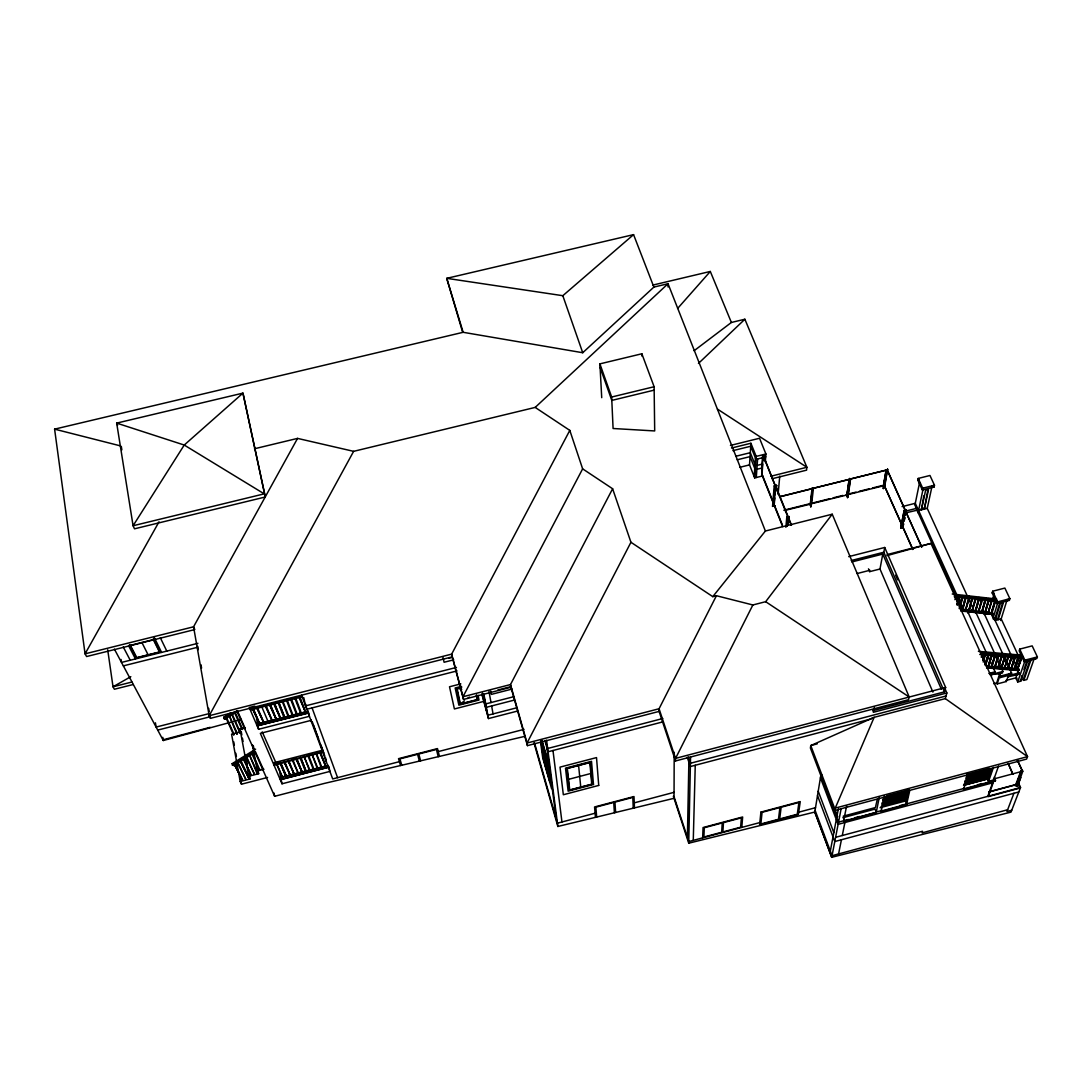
<?xml version="1.0" encoding="UTF-8"?>
<svg xmlns="http://www.w3.org/2000/svg" width="1092" height="1092" viewBox="0 0 1092 1092"><rect width="100%" height="100%" fill="white"/><g stroke="black" fill="none" stroke-linecap="round" stroke-linejoin="round"><path stroke-width="1.5" d="M674.201 752.265L674.037 798.307L557.875 826.467L534.015 742.942M675.552 760.947L675.566 758.38L659.063 708.749L716.42 595.727L752.866 604.968L765.669 601.692L832.227 514.209L909.199 697.01L908.544 699.713L675.552 760.947L659.09 711.411L659.063 708.749L527.054 743.038L527.45 745.631L659.09 711.411M687.4 837.4L688.861 762.107M821.744 774.692L820.897 774.911L814.796 812.038L688.738 843.201L690.567 756.647M693.27 840.376L695.249 765.246M702.661 837.864L703.057 827.545L742.656 816.966L741.796 827.408M762.666 475.921L754.695 477.9L749.522 464.892L750.914 443.256L731.49 448.048M754.176 476.59L755.446 458.053M754.695 477.9L756.183 456.388L750.914 443.256M756.292 477.504L757.602 458.968M773.436 503.508L761.711 474.269L763.103 455.651L775.02 485.148L773.737 503.426L762.011 474.187L762.776 464.045M763.021 460.66L763.404 455.582L775.02 485.148M764.905 458.858L765.151 455.651L765.683 456.961L764.072 457.371L764.223 455.378L762.598 455.787L761.684 468.086L756.865 469.287M765.301 462.025L765.915 453.985L759.541 438.261L730.452 445.427M774.856 505.787L772.549 506.374L774.201 485.899L776.548 485.312L776.194 490.595M782.677 526.59L773.914 504.722L775.825 486.281L787.933 516.243L786.636 526.18M782.363 524.952L774.214 504.64L774.801 497.966M775.088 494.635L775.825 486.281M776.112 490.376L776.548 485.312M778.105 494.362L779.756 476.044M785.885 527.286L786.786 517.089L789.257 516.707L786.786 517.089M787.305 525.784L788.438 517.485L791.55 525.211M787.605 525.702L788.438 517.485M788.915 520.038L789.175 516.489M784.575 510.483L810.264 504.176L812.025 488.615L779.565 496.737M810.25 505.582L812.584 487.769L810.783 506.865L811.288 498.716M812.025 492.465L812.584 487.769M810.783 506.865L812.352 487.837M811.656 503.822L813.444 488.26L849.167 479.333L846.928 494.976L811.602 503.699M851.801 561.957L882.773 554.067L879.988 569.014L869.669 571.648L869.846 570.283L857.043 573.559M849.167 479.333L846.928 494.976M846.846 496.41L849.712 478.487L847.392 497.679M847.624 497.611L850.272 479.77L849.712 478.487M848.32 494.621L850.572 478.978L886.158 470.079L883.455 485.817L848.266 494.512M883.401 485.694L886.158 470.079M883.21 488.547L886.39 470.611L887.523 469.246L884.575 487.278L883.319 487.988L884.424 486.65M883.455 488.615L886.636 470.679L887.769 469.314M884.534 486.117L901.965 524.911L905.009 509.582L887.455 470.475L904.858 509.609L901.815 524.938L884.534 486.117L887.523 469.246M872.685 710.715L944.43 691.85L883.824 552.238L884.711 547.474L848.702 556.633M830.316 851.105L836.308 819.614M848.457 819.478L838.533 822.139L836.731 817.43L838.342 808.967M841.017 809.295L831.722 857.37L814.796 812.038L831.735 857.302L1011.001 812.12L1020.542 787.509L1018.454 782.841M905.459 514.66L906.305 509.814L904.203 510.333L900.723 527.955L902.784 527.436L903.507 523.778M900.804 528.159L904.203 510.333M843.925 821.566L843.734 820.188L843.925 821.566L876.248 812.366L875.047 809.076L842.86 817.717M921.771 546.928L905.404 510.81L902.347 526.126L912.735 549.453M905.555 510.769L902.497 526.098L912.885 549.413M904.135 520.679L904.749 517.567M905.377 514.468L906.305 509.814M902.866 527.627L903.603 523.983M904.217 520.87L904.845 517.772M838.574 853.93L841.427 839.762M842.273 835.517L844.894 822.522M843.625 820.774L846.614 806.019M917.853 480.207L918.222 478.433L929.961 475.484L934.479 485.23L934.083 487.005L922.331 489.967L917.853 480.207L919.327 479.838M914.864 505.419L919.546 482.65M874.351 707.37L873.327 712.298L946.86 692.956L944.839 688.315M905.541 512.912L917.034 510.237L917.485 508.121L915.287 503.303L902.101 506.633M922.331 489.967L922.699 488.192L918.222 478.433M955.036 594.239L918.126 512.653L923.231 488.37M927.777 490.253L924.351 509.077L928.541 489.544L925.606 490.281L921.457 509.814L923.818 495.877M974.31 611.261L927.231 508.353L932.049 486.145M877.367 799.057L875.402 807.548L843.201 816.188M876.125 812.926L879.292 797.269M881.026 807.561L881.34 806.251L906.742 799.426L905.623 796.696M905.432 800.927L906.51 804.763L881.189 811.561L884.438 795.891M881.189 811.561L881.026 810.182M1020.843 777.559L1017.403 786.527L1022.835 771.143L1021.034 770.638L1015.246 785.912M1022.835 771.143L1021.034 770.638M954.927 599.658L955.732 596.573M957.329 601.515L958.544 596.887M957.152 603.562L958.776 597.392M957.042 604.668L959.076 596.942M957.261 605.173L959.308 597.447M906.742 799.426L906.387 800.75L880.111 807.725M907.698 795.836L882.186 802.675L881.872 803.985L907.343 797.16L907.698 795.836L907.138 794.457L883.237 800.859M908.653 792.205L883.046 799.071L882.732 800.395L908.298 793.543L907.534 789.448M906.51 804.763L909.745 790.594M959.418 606.524L961.888 597.256M959.226 608.572L962.421 595.59M959.513 608.135L962.407 597.324M959.745 608.64L963.185 596.164M965.956 598.198L962.093 610.496L965.205 597.638M962.093 610.496L965.437 598.129M962.612 610.551L965.737 597.693M968.522 598.007L965.369 610.865L969.273 598.566M965.369 610.865L969.041 598.061M944.43 691.85L945.645 687.469L884.711 547.474M968.645 611.247L972.781 596.887L968.645 611.247L971.825 598.375M969.164 611.302L972.344 598.43M836.731 817.43L810.401 748.02L810.769 745.563L874.146 717.335L945.29 698.607L946.86 692.956M975.129 598.744L971.894 611.616L975.879 599.303M971.894 611.616L975.647 598.798M978.418 599.112L975.142 611.984L979.169 599.672M975.142 611.984L978.65 599.617M978.937 599.167L975.661 612.039M983.018 598.375L978.391 612.353L981.667 599.44M978.391 612.353L982.24 597.774M984.957 599.849L981.612 612.721L985.707 600.409M981.612 612.721L985.189 600.354M985.475 599.904L982.131 612.789M982.418 612.38L982.882 610.742L975.333 612.708M988.219 600.218L984.834 613.09L988.97 600.764M984.834 613.09L988.451 600.709M988.738 600.272L985.353 613.144M992.15 592.915L992.655 591.222L1004.872 588.069L1009.882 598.689L1009.363 600.382L997.119 603.548L992.15 592.915L993.679 592.519M994.293 593.843L988.055 613.458L991.468 600.573M988.055 613.458L992.055 598.921M995.112 600.887L991.249 613.827L994.716 600.941M995.221 600.996L991.031 613.335M995.959 598.921L996.641 599.003L952.238 594.021M991.754 613.881L995.617 600.955M992.423 613.103L960.564 609.213M996.45 600.682L996.232 601.405L954.231 596.751M992.437 614.127L991.823 612.803L992.573 612.612L993.038 614.414L960.769 611.015M997.119 603.548L997.624 601.869L992.655 591.222M981.23 657.207L982.145 654.149M1007.902 676.835L1018.031 674.556L1018.577 672.986L1016.038 667.512L1016.802 667.308L993.897 617.867L993.133 618.058L998.02 601.815L998.648 603.153M993.406 619.492L993.897 617.867M995.194 617.935L999.385 604.081M982.909 659.977L984.302 655.405M1018.427 655.869L1001.2 618.891L995.194 620.461L1000.327 603.535L1003.371 602.743L1002.906 601.747L997.733 618.686L998.197 619.669L1003.371 602.743M983.141 660.51L984.998 654.408M983.442 660.032L985.298 653.931M983.209 662.08L985.53 654.463M984.861 664.837L988.123 654.176M985.571 663.84L988.369 654.709M985.38 664.878L988.656 654.231M985.626 665.397L988.902 654.75M1000.695 620.515L1007.206 599.44M992.259 655.05L987.96 667.157L991.481 654.477M987.96 667.157L991.727 655.009M988.478 667.198L992.014 654.531M995.604 655.35L991.263 667.43L994.839 654.777M991.263 667.43L995.071 655.296M991.795 667.471L995.358 654.818M991.563 675.88C989.994 673.245 995.413 675.197 1002.401 673.041L1002.906 671.443L995.972 656.306M998.934 655.637L994.58 667.703L998.17 655.063M994.58 667.703L998.416 655.596M995.099 667.744L998.702 655.118M987.414 654.968L995.085 671.812L994.58 673.409L989.912 674.638M1002.265 655.923L997.87 667.976L1001.501 655.364M997.87 667.976L1001.746 655.883M998.388 668.017L1002.033 655.405M1005.582 656.224L1001.159 668.236L1004.817 655.65M1001.159 668.236L1005.063 656.169M1008.926 673.764L1006.346 681.517L997.173 683.933L996.709 682.909L999.726 673.587L1000.832 675.989L1000.313 677.572L1011.096 674.733L1011.629 673.15L1003.917 656.415M1001.678 668.29L1005.35 655.705M967.635 773.013L967.184 774.392L989.448 768.427M994.293 777.081L995.399 780.889L963.635 789.42L968.235 773.45M997.173 683.933L999.685 676.194L1000.313 677.572M963.635 789.42L963.499 788.042L963.813 788.847L995.604 780.316M1008.899 656.51L1004.435 668.509L1007.643 657.452M1004.435 668.509L1008.366 656.469M1012.188 656.797L1007.698 668.782L1011.438 656.237M1007.698 668.782L1011.67 656.756M1008.216 668.823L1011.956 656.278M1015.478 657.097L1010.96 669.055L1014.727 656.524M1008.066 677.177L1008.421 675.265M1010.96 669.055L1014.959 657.043M1011.479 669.096L1015.246 656.565M1019.71 649.126L1019.164 650.764L1024.337 661.848L1036.827 658.572L1037.4 656.947L1032.172 645.877L1019.71 649.126L1024.897 660.223L1024.337 661.848M1018.768 657.384L1014.209 669.314L1018.003 656.811M1014.209 669.314L1018.522 656.865M1016.038 667.512L1020.829 653.316M1022.03 657.671L1017.457 669.587L1020.774 658.599M1017.457 669.587L1021.525 657.616M1018.399 670.529L1019.246 670.119L1018.604 668.741L1017.771 669.164L1018.645 670.556L986.526 667.908M1016.87 674.747L1015.806 677.873L1017.689 681.981L1020.747 681.176L1027.531 661.656L1030.643 660.837L1030.152 659.8L1023.327 679.347L1023.805 680.371L1026.862 679.565L1034.056 659.159M1018.809 674.351L1019.341 672.781L1008.585 675.607M1017.689 681.981L1024.706 661.615M1020.747 681.176L1021.839 675.648M1023.914 669.628L1026.521 662.121M987.386 778.391L988.588 781.34L995.276 779.511M989.229 777.299L964.059 784.056L963.622 785.394L988.765 778.651L989.229 777.299L988.042 774.597L988.164 777.299M990.512 773.627L990.034 774.992L964.809 781.749L965.246 780.411L990.512 773.627L989.325 770.911M991.809 769.928L966.434 776.726L965.997 778.091L991.331 771.293L991.208 768.563M993.447 767.444L988.588 781.34L987.618 778.883M1023.805 680.371L1030.643 660.837M993.611 779.961L998.538 766.079M994.02 780.398L988.246 796.628L1020.365 787.987L1018.276 783.305M1016.365 784.616L1021.293 771.402L1016.365 784.616L988.888 792.014M1013.936 793.27L1006.947 811.533L1011.724 810.237M752.866 604.968L675.566 758.38L945.645 687.469M612.612 488.752L630.944 542.274L527.054 743.038L510.496 684.561L612.612 488.752L582.637 468.85L569.806 430.385L535.176 407.412L353.631 451.337L297.556 438.397L254.45 448.771M582.637 468.85L462.967 696.751L463.527 699.426L510.933 687.264L510.496 684.561L462.967 696.751L451.651 654.135L569.806 430.385M353.631 451.337L209.186 715.724L210.415 718.331L452.238 656.865L451.651 654.135L209.186 715.724L193.557 626.808L297.556 438.397M159.036 521.785L85.067 653.835L86.596 656.538L194.799 629.565L193.557 626.808L85.067 653.835L54.6 429.142L463.144 332.296L582.732 352.73L653.89 287.087L668.031 283.729L765.383 531.026L712.789 596.642L630.944 542.274M677.613 308.463L710.305 271.458L731.381 322.468L694.075 350.75M698.443 363.445L744.867 319.233L806.879 467.267L806.565 470.161L772.058 478.746M535.176 407.412L668.031 283.729L668.045 287.005M955.609 594.963L956.36 595.536L955.732 594.853M959.186 595.85L959.322 595.727M966.379 596.655L965.628 596.082L966.516 596.532M969.832 596.901L969.082 596.341M975.784 597.706L975.92 597.583M979.729 598.007L978.978 597.447M985.926 598.361L986.049 598.239M988.669 598.662L989.42 599.221L988.806 598.553M995.303 599.276L996.054 599.836M462.667 332.323L446.737 278.337L562.817 295.7L633.565 234.63L653.89 287.087M461.711 687.196L457.07 688.383L460.387 703.958L464.51 700.805M467.594 698.457L469.451 697.051M237.892 711.042L225.198 719.068L224.037 718.632L223.778 717.212L230.917 712.68M224.037 718.632L235.463 711.397M229.361 716.038L236.8 733.92L237.305 733.237L236.8 733.92M255.159 752.211L233.62 765.519L232.432 765.123L232.159 763.649L255.61 749.139M236.213 762.271L233.347 764.045L232.159 763.649M241.96 758.722L244.826 756.947M232.432 765.123L254.504 751.473M234.37 764.441L242.56 780.316L234.275 763.881M237.81 762.312L245.837 779.47M240.172 760.851L249.113 778.623L240.076 760.305M243.079 759.063L243.53 758.162L251.133 775.061L242.984 758.503M246 757.261L246.437 756.36L254.422 774.214L245.891 756.701M257.084 773.532L257.589 772.822L257.084 773.532L249.454 755.118M130.822 676.671L113.022 686.786L114.387 689.243L133.224 684.507M114.401 649.139L163.295 740.513L241.332 719.382M886.977 555.623L930.971 543.42L1027.531 756.633L1026.603 759.077L834.179 810.605L874.146 717.335L870.324 719.15L690.362 766.543L687.25 757.302M988.82 791.864L1016.297 784.466M835.598 837.318L987.796 796.341L993.392 780.562L995.058 780.125L995.399 780.889M988.41 796.164L1020.542 787.509M1018.822 791.959L834.779 841.55L817.498 795.604M1007.616 809.759L922.071 832.882L922.549 831.244L832.036 855.705L815.082 810.291M759.827 822.576L688.765 841.577L674.037 796.628M798.716 812.189L815.506 807.698M886.813 795.918L909.267 789.898M966.229 778.623L989.925 772.276L990.731 769.928L991.331 771.293M882.377 804.449L906.183 798.061M965.055 782.268L988.642 775.948M963.54 785.203L988.765 778.651M993.488 779.033L1021.361 771.553M854.886 817.758L859.718 816.461M875.811 812.134L880.875 810.769M899.863 805.678L904.613 804.408M906.196 803.985L963.294 788.642M977.408 784.861L982.104 783.592M988.383 781.913L990.881 781.244M844.034 821.02L876.248 812.366M881.326 811.001L906.66 804.203M992.573 782.855L838.11 824.351L820.433 777.75M162.94 739.844L210.142 727.327M817.212 743.87L810.769 745.563L834.616 808.271L1027.531 756.633L945.29 698.607M595.113 813.212L557.439 823.177L534.411 742.601M634.261 802.852L674.051 792.328M568.55 779.347L590.799 773.505M1023.695 660.455L1037.4 656.947M988.861 673.45L995.085 671.812M992.068 674.296L1002.906 671.443M1000.832 675.989L1011.629 673.15M946.013 696L690.431 763.267L688.274 756.906M993.652 683.715L996.709 682.909M1016.27 678.91L1017.034 678.705L1016.57 677.682L1005.882 680.493L1006.346 681.517M1020.269 680.152L1023.327 679.347M662.817 718.509L547.652 748.484L545.331 740.444M662.844 721.88L548.088 751.774L544.949 740.936M282.773 778.159L262.23 731.899M285.981 776.753L286.718 777.135L280.016 762.585L286.104 777.299M284.603 762.98L290.663 776.125L284.016 761.561M288.657 762.107L294.594 775.102L288.015 760.523M292.001 759.5L298.525 774.091M296.642 760.046L302.457 773.081L296.109 759.022M306.279 771.512L305.774 772.221L306.279 771.512L300.628 757.275M319.915 752.211L326.03 766.993L320.174 753.425M309.705 771.198L310.21 770.488L309.705 771.198L303.876 755.855M313.636 770.188L314.141 769.478L313.636 770.188L308.203 756.497M317.554 769.178L318.059 768.468L317.554 769.178L311.971 754.354M321.485 768.167L321.99 767.444L321.485 768.167L315.957 753.33M280.562 779.62L328.569 767.212L280.562 779.62L280.098 777.586L328.187 765.478L280.098 777.586M310.947 720.42L260.346 733.346L282.009 783.797L329.893 771.416L328.856 766.557M963.458 609.786L966.502 608.995L986.021 651.897M997.624 601.869L1009.882 598.689M967.58 612.83L970.624 612.052M399.399 761.656L332.691 778.937L301.583 695.222M438.247 751.596L524.037 729.36M236.664 710.728L274.638 796.3L324.256 783.442L525.088 736.295M984.165 614.482L990.703 612.789L993.133 618.058M997.733 618.686L994.73 619.464L995.194 620.461M497.843 689.994L510.947 686.636M512.052 689.066L491.345 694.389L490.758 691.086M460.387 703.958L477.163 699.644L476.289 695.222M484.479 701.214L454.395 708.954L449.508 686.772L460.838 683.879M513.595 696.737L485.708 703.917L483.155 694.526M514.127 700.149L486.35 707.302L482.5 693.188M323.041 752.101L274.379 765.205L274.065 764.455L273.737 762.776L322.522 750.218L322.795 750.982M276.535 762.899L278.774 762.312M293.652 758.49L295.891 757.916M308.49 754.668L307.971 755.391M311.848 753.808L318.181 769.014M315.834 752.77L316.584 753.166M303.986 756.415L310.319 771.048M274.065 764.455L322.877 751.883L323.15 752.647M280.125 763.144L286.718 777.135M284.125 762.12L284.643 761.397L290.663 776.125M288.124 761.083L288.643 760.36L294.594 775.102M304.736 756.811L304.218 757.534M262.94 768.399L262.421 769.096L262.94 768.399L255.31 751.501M259.132 769.942L259.65 769.246L259.132 769.942L251.829 753.644L252.279 752.757L259.746 769.792M252.457 744.826L257.384 770.979L263.964 769.273M244.826 727.641L239.981 728.869L248.771 776.248L258.627 773.709L257.698 768.809M516.994 707.739L487.837 715.26L482.104 694.212M234.957 765.342L242.56 780.316M237.169 762.093L245.727 778.924M240.772 761.793L249.113 778.623M239.626 732.09L231.572 734.152L240.199 781.49L250.027 778.965L249.113 774.064M481.818 694.143L488.465 718.563L517.362 711.11M240.199 781.49L241.482 784.192L267.581 777.449M456.456 667.417L305.542 705.869L303.808 697.652M457.043 670.911L306.784 709.24L305.76 704.313M307.985 711.001L308.476 713.117L257.466 725.798L257.111 723.982L308.094 711.315M257.111 723.982L304.818 712.148M253.016 709.718L259.951 724.569L252.511 708.858L253.18 708.694L259.951 724.569M257.262 708.64L264.127 723.505L256.757 707.78M268.182 721.853L267.636 722.604L268.182 721.853L261.671 706.538M265.725 706.483L272.468 721.362L265.247 705.623M269.956 705.418L276.645 720.311L269.492 704.545M274.201 704.34L280.808 719.246L273.723 703.466M284.862 717.608L284.316 718.345L284.862 717.608L279.088 703.084M299.522 697.788L305.787 712.871L299.249 697.583M288.479 717.28L289.025 716.543L288.479 717.28L282.2 701.31M292.642 716.216L293.188 715.478L292.642 716.216L286.432 700.231L287.1 700.068M296.806 715.151L297.352 714.414L296.806 715.151L290.786 699.74M300.969 714.1L301.501 713.349L300.969 714.1L295.017 698.662M242.001 729.47L242.506 728.787L242.001 729.47L234.439 712.23M257.466 725.798L308.367 712.817M233.579 734.752L234.084 734.07L233.579 734.752L225.88 717.635M240.035 733.101L240.54 732.418L240.035 733.101L231.586 714.032M249.235 707.493L258.599 729.279L309.418 716.297L308.722 712.994M461.479 686.363L455.173 687.974L458.886 705.186L478.992 700.027L478.078 695.317M461.466 687.032L456.592 688.274L460.019 704.258L477.613 699.74L476.699 695.085M902.893 526.89L900.832 527.409L902.975 527.081M208.49 713.772L156.101 727.067L155.433 722.822M157.726 730.084L210.428 716.693M254.818 706.114L249.959 707.343L250.655 709.937L302.416 696.778L299.795 696.846M448.771 658.258L452.02 657.439M250.3 709.09L302.088 695.918L302.416 696.778M453.726 659.8L444.089 662.257L443.052 657.575M851.228 560.537L883.824 552.238M712.789 596.642L716.42 595.727M887.127 554.572L930.971 543.42M131.9 682.036L113.022 686.786L107.699 649.781M922.699 488.192L934.479 485.23M765.383 531.026L832.227 514.209M904.299 510.537L906.387 510.005M905.923 511.042L917.485 508.121M921.047 508.899L923.941 508.176M927.231 508.353L918.577 510.537L963.977 610.578M779.62 496.86L812.079 488.738M849.221 479.456L813.444 488.26M886.213 470.202L850.572 478.978M197.898 643.325L121.512 662.421L121.076 659.472M123.355 665.861L197.529 647.297M774.774 505.582L772.549 506.374M783.865 510.223L829.784 498.703M833.073 497.87L842.901 495.413M846.191 494.58L856.032 492.123M859.308 491.291L869.15 488.82M872.426 488.001L882.268 485.53M762.448 457.766L755.978 459.363L750.723 446.246L732.95 450.641M739.653 467.335L749.522 464.892M757.152 465.369L761.97 464.182M770.652 476.289L806.879 467.267L717.43 409.09M776.644 485.53L774.201 485.899M735.844 456.265L750.313 452.689L755.009 464.455M737.236 459.787L750.054 456.62L754.736 468.372M756.183 456.388L765.915 453.985M654.122 386.732L654.695 430.944L613.09 428.501L611.657 397.024L654.122 386.732L641.85 353.781L599.904 363.868L601.719 397.679M654.176 390.131L611.807 400.409L600.081 367.294M265.288 496.997L134.507 528.815L133.088 525.743L116.68 423.109L242.956 393.12L265.288 496.997L242.956 393.12L184.234 445.045L133.088 525.743L264.223 493.857L184.234 445.045L116.68 423.109L117.622 425.252M731.381 322.468L744.867 319.233M652.688 285.121L710.305 271.458M633.565 234.63L446.737 278.337L463.144 332.296M986.677 667.43L1019.246 670.119M986.035 666.038L1018.604 668.741M992.601 667.076L1000.995 667.772M1006.019 668.195L1014.413 668.891M1018.003 669.178L1017.212 669.068M980.739 652.88L1023.177 656.647M980.589 653.357L1023.027 657.111M979.77 654.463L1022.863 658.244M978.391 651.323L1020.829 655.118M1013.977 668.809L1014.727 669.369M1004.203 667.99L1004.954 668.563M965.219 610.21L971.894 610.919M976.89 611.452L981.885 611.984M986.854 612.503L991.986 613.049M961.165 610.551L993.188 613.922M962.298 595.713L962.53 596.218M968.945 596.464L969.696 597.024M982.117 597.897L982.363 598.43M954.531 595.563L996.587 600.259M978.145 611.82L978.896 612.421M987.823 612.967L988.56 613.513M457.07 688.383L461.766 689.27M54.6 429.142L120.557 445.905M223.778 717.212L225.198 719.068M765.669 601.692L909.199 697.01M123.246 646.942L130.235 660.237M128.556 645.631L135.476 658.94M129.511 644.567L136.445 657.957L159.964 652.074L153.344 638.629M141.892 642.505L148.102 654.804M154.3 637.551L161.589 652.402M160.306 637.701L166.803 651.105M1008.735 599.044L1009.363 600.382M1034.615 657.589L1035.257 658.981M234.821 763.554L242.451 779.77M933.524 485.776L934.083 487.005M1017.935 668.686L1018.563 670.065M1017.84 668.946L1018.481 670.324M991.454 612.598L993.283 616.543M240.622 759.964L249.003 778.077M1017.403 673.191L1018.031 674.556M248.771 776.248L250.027 778.965M982.882 610.742L1002.524 653.371M1010.469 673.355L1011.096 674.733M975.866 612.38L994.594 653.275M226.413 717.308L234.179 734.602M916.816 509.759L918.099 512.803M229.265 715.506L237.414 733.769M915.41 506.62L917.034 510.237M956.428 597.31L961.997 609.623M249.358 754.558L257.698 773.368M1017.389 759.896L1022.126 770.461L1017.225 759.95M905.404 510.81L921.621 546.956M240.636 732.95L232.214 714.236M257.384 770.979L258.627 773.709M1012.966 774.214L1008.134 763.349L1012.816 774.269M234.971 711.888L242.601 729.319M237.947 711.888L245.236 728.651M895.658 575.197L897.679 579.838M882.773 554.067L941.345 689.202M879.988 569.014L932.909 692.082M273.737 762.776L274.379 765.205M868.468 568.836L869.669 571.648M259.828 723.982L253.18 708.694M276.645 763.458L282.664 777.6M264.005 722.918L257.425 707.616M280.644 762.421L286.609 776.589M265.806 704.872L272.468 721.362M907.739 792.164L908.298 793.543M906.783 795.781L907.343 797.16M270.038 703.794L276.522 719.724M298.416 773.532L292.642 759.336L292.861 760.455M270.161 704.367L276.645 720.311M775.511 486.363L787.619 516.311M788.124 517.567L791.236 525.293M274.856 704.163L280.699 718.659M302.348 772.522L296.628 758.312L296.86 759.418M274.392 703.303L280.808 719.246M296.751 758.872L302.457 773.081M277.969 702.388L284.316 718.345M300.109 757.998L305.774 772.221M278.637 702.224L284.971 718.181M300.737 757.834L306.388 772.058M282.869 701.146L289.134 717.116M293.311 716.052L286.978 699.481L287.223 700.641M314.25 770.024L308.613 755.227L308.831 756.333M297.461 714.987L291.209 698.416L291.455 699.562M835.339 810.428L837.701 816.652M820.897 774.911L836.841 816.884M301.624 713.922L295.441 697.338L295.686 698.498M322.099 768.004L316.816 754.285M818.222 791.209L833.838 832.636M299.645 696.164L305.787 712.871M320.679 752.702L326.03 766.993M312.244 721.785L318.577 738.874M320.884 745.085L323.764 752.852M313.172 724.61L324.815 756.033M312.066 707.889L337.578 777.668M599.904 363.868L611.657 397.024M562.817 295.7L582.732 352.73M673.355 796.245L688.738 843.201M400.546 765.533L398.525 758.667L437.496 748.58L439.434 756.401M401.76 765.246L399.918 758.899L417.567 754.326L419.41 761.11M541.987 740.403L547.925 760.974L551.596 788.697L542.697 757.684L540.622 742.669M541.673 740.581L547.01 759.077L550.095 782.254L543.57 759.513L541.031 741.004M541.673 740.908L546.751 758.503L549.685 780.534L543.816 760.073M542.41 749.399L548.129 769.273M510.933 687.264L527.45 745.631M420.625 760.824L418.796 754.012L436.418 749.453L438.233 756.715M452.238 656.865L463.527 699.426M325.457 757.602L326.399 762.025M325.116 757.384L325.689 760.1M311.124 719.724L311.711 722.508M304.613 756.251L304.845 757.37M279.989 773.491L282.009 783.797M274.01 793.024L274.638 796.3M256.538 718.563L258.599 729.279M257.248 724.283L257.603 726.112M483.879 694.198L488.465 718.563M483.524 694.416L484.452 699.289M485.08 702.688L486.582 710.66M253.371 745.972L253.999 749.235M254.422 774.214L253.794 774.378M251.133 775.061L250.518 775.224M241.25 731.681L241.851 734.943M242.451 738.206L243.066 741.468M246.096 757.766L247.297 764.291M247.911 767.553L248.512 770.816M488.929 691.209L491.004 702.552M491.618 705.937L493.065 713.909M233.743 741.823L234.343 745.085M235.831 753.234L236.418 756.497M240.281 777.668L241.482 784.192M197.748 646.314L198.335 649.658M200.983 664.741L201.583 668.086M208.654 708.285L209.241 711.629M209.828 714.987L210.415 718.331M121.321 446.492L121.854 449.849M162.79 737.318L163.295 740.513M541.182 740.895L543.898 760.25M543.761 748.266L546.71 770.078M546.669 758.312L549.549 779.975M546.56 740.171L557.875 826.467M546.819 747.406L556.251 819.041M552.975 750.504L561.957 821.976M578.596 765.519L580.753 787.073M595.468 817.348L594.567 806.961L634.002 796.546L634.466 807.903M596.696 817.062L595.85 807.165L613.731 802.443L614.387 812.762M615.615 812.475L614.96 802.129L632.8 797.406L633.251 808.189M641.85 353.781L641.905 356.074M704.272 827.736L703.917 837.018L721.676 832.268L722.221 822.945L704.272 827.736M723.464 822.617L722.89 831.94L740.622 827.204L741.372 817.84L723.464 822.617M760.906 812.107L759.595 824.829L798.388 814.455L800.259 801.596L760.906 812.107M762.079 812.312L760.865 823.982L778.473 819.273L779.92 807.548L762.079 812.312M781.149 807.22L779.688 818.945L797.256 814.25L798.948 802.47L781.149 807.22M1015.478 785.216L1017.58 786.063L1015.478 785.216M591.741 784.192L569.751 789.966L567.335 768.468L589.844 762.571L591.741 784.192M592.178 784.261L569.341 790.267L566.871 768.386L590.267 762.257L592.178 784.261M593.488 784.493L568.14 791.168L565.506 768.14L591.509 761.329L593.488 784.493M598.73 785.421L563.336 794.744L560.005 767.13L596.519 757.589L598.73 785.421M159.432 651.965L136.773 657.63L130.412 645.358L153.344 639.639L159.432 651.965M810.551 504.982L811.083 506.251L810.551 504.982M847.16 495.795L847.706 497.065L847.16 495.795M982.377 652.101L982.377 652.101M985.748 652.402L985.748 652.402M989.12 652.702L989.12 652.702M992.491 653.002L992.491 653.002M995.836 653.303L995.836 653.303M999.18 653.603L999.18 653.603M1002.511 653.89L1002.511 653.89M1005.828 654.19L1005.828 654.19M1009.144 654.49L1009.144 654.49M1012.448 654.777L1012.448 654.777M1015.737 655.063L1015.737 655.063M1019.027 655.364L1019.027 655.364"/></g></svg>
